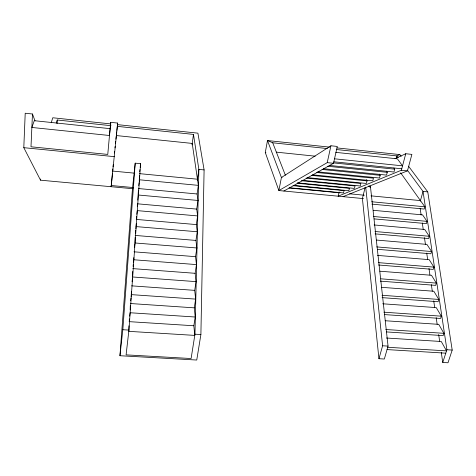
<?xml version="1.0" encoding="UTF-8"?>
<svg xmlns="http://www.w3.org/2000/svg" width="476" height="476" viewBox="0 0 476 476"><rect width="100%" height="100%" fill="white"/><g stroke="black" fill="none" stroke-linecap="round" stroke-linejoin="round"><path stroke-width="0.71" d="M139.254 181.249L139.468 175.692M137.778 200.14L138.421 189.983M137.326 206.525L137.374 203.799L196.707 209.101L197.617 215.92L196.326 224.583L197.242 231.752L195.939 240.434L196.856 247.972L195.541 256.671L196.457 264.596L195.13 273.307L196.052 281.631L194.714 290.36L195.636 299.101L194.279 307.841L195.214 317.016L193.839 325.762L194.773 335.401L128.794 331.344L128.96 325.804M135.886 228.807L136.19 223.726M117.637 126.39L193.482 134.41L198.867 169.408L194.97 334.176L191.108 358.529L126.092 354.864L128.936 330.1L140.593 163.69L135.208 163.161L132.471 188.692L119.946 355.727L196.749 360.04L200.89 334.545L204.103 169.926L197.915 133.161L117.596 124.641M135.101 237.482L134.988 242.974L196.856 247.972M133.476 262.716L133.863 257.593M132.744 271.409L132.602 276.978L196.052 281.631M131.132 296.685L131.441 291.705M130.18 309.912L130.299 305.651M133.036 188.74L40.525 180.184L23.8 147.673L25.216 113.228L32.469 114.002L35.016 120.874M32.469 114.002L30.988 146.786L107.766 154.42L110.676 122.326L117.667 123.07L111.152 186.717L112.419 173.282M40.525 180.184L40.591 178.964M57.037 123.7L57.257 120.006L111.015 125.688M110.331 127.467L110.676 122.326M119.946 355.727L122.826 329.719L135.208 163.161M112.556 171.842L112.83 168.962M113.032 166.802L113.234 164.642M114.442 153.01L114.597 151.546M114.996 147.899L115.15 146.435M115.466 143.514L115.704 141.324M115.936 139.135L116.251 136.213M116.412 134.756L116.727 131.834M116.882 130.376L117.667 123.07M139.694 171.794L139.938 169.581M140.182 167.374L140.593 163.69M138.766 185.628L139.093 182.707M136.356 218.686L136.6 216.485M136.844 214.283L137.255 210.618L197.617 215.92M135.392 233.216L135.725 230.277M134.488 247.395L134.904 243.712M133.06 266.405L133.31 264.192M132.06 281.756L132.447 278.341M130.668 300.784L130.977 298.053M129.24 320.277L129.395 318.908M129.704 316.171L130.097 312.75L195.214 317.016M192.024 144.877L193.482 134.41M197.29 180.285L198.867 169.408L204.103 169.926M196.707 209.101L197.986 200.461L197.082 193.976L198.343 185.36L192.227 143.425L116.364 135.559M363.485 198.605L278.871 190.555L265.287 152.528L267.482 140.545L329.588 147.132M327.393 148.566L272.712 142.782L267.482 140.545L281.417 177.512L278.871 190.555L327.22 162.637L330.939 145.775L337.288 146.447L333.509 163.286L283.88 191.031M339.138 191.923L338.15 196.195L401.381 170.241L407.456 170.866L411.889 154.391L405.76 153.736L394.985 158.675M365.199 187.181L362.409 198.504L378.938 358.714L384.34 359.029L388.053 346.106L370.405 186.247L368.585 186.068M366.306 179.714L367.02 180.892L366.383 183.456L307.496 177.643M370.054 187.657L370.405 186.247M379.39 174.103L380.181 175.323L379.497 178.018L317.789 171.836M386.494 171.193L387.262 172.324L386.548 175.097L323.335 168.706M396.145 158.639L396.853 155.908L399.834 154.587L401.167 156.36M393.896 168.022L394.705 169.17L393.961 172.02L329.172 165.416M401.381 170.241L405.76 153.736M56.46 122.826L57.257 120.006M420.29 201.152L423.033 191.411L407.325 170.11M378.938 358.714L382.615 345.772L365.705 187.241M400.625 172.818L424.86 206.792L424.217 209.047L371.863 204.121M373.303 210.315L422.551 214.878L427.055 221.37L426.401 223.631L374.207 218.895M374.148 224.952L424.711 229.474L429.298 236.28L428.632 238.541L375.112 233.865M376.546 240.065L426.918 244.396L431.595 251.524L430.917 253.791L377.527 249.317M51.259 122.737L52.747 117.762L110.962 123.939M377.456 255.398L429.173 259.658L433.939 267.125L433.255 269.398L378.527 265.007M379.884 271.207L431.482 275.277L436.343 283.095L435.647 285.368L380.294 281.132M381.615 287.325L433.838 291.252L438.801 299.44L438.093 301.719L382.097 297.643M382.656 303.783L436.26 307.609L441.323 316.177L440.597 318.456L384.685 314.6M385.209 320.741L438.735 324.352L443.9 333.319L443.168 335.604L386.577 331.927M442.757 362.462L446.916 349.741L423.033 191.411L427.763 191.876L452.2 350.068L447.999 362.772L442.757 362.462L441.246 352.186M330.939 145.775L281.417 177.512L282.048 177.572M343.029 196.659L407.456 170.866M122.826 329.719L128.936 330.1M194.97 334.176L200.89 334.545M382.615 345.772L388.053 346.106M446.916 349.741L452.2 350.068M387.72 347.266L446.542 350.889L441.27 341.506L386.381 338.014M387.053 349.586L445.798 353.168M129.079 321.645L193.839 325.762M385.768 329.511L443.9 333.319M130.359 303.521L194.279 307.841M131.37 294.632L195.636 299.101M383.858 312.185L441.323 316.177M131.596 285.85L194.714 290.36M381.996 295.275L438.801 299.44M132.81 268.619L195.13 273.307M133.81 259.765L196.457 264.596M380.919 278.823L436.343 283.095M133.994 251.816L195.541 256.671M135.148 235.424L195.939 240.434M378.402 262.639L433.939 267.125M136.136 226.6L197.242 231.752M376.671 246.895L431.595 251.524M136.273 219.418L196.326 224.583M374.975 231.503L429.298 236.28M138.349 195.017L197.986 200.461M373.321 216.467L427.055 221.37M111.146 185.515L133.316 187.568M138.445 188.544L197.082 193.976M139.414 179.785L198.343 185.36M371.702 201.764L424.86 206.792M297.393 182.855L354.447 188.407L355.031 185.967L301.564 180.737M297.197 183.26L349.432 188.335L348.866 190.721L293.763 185.396M293.026 185.676L344.077 190.608L343.529 192.935L289.587 187.758M112.592 171.062L134.726 173.187M139.492 173.645L197.445 179.202M288.997 187.99L339.953 192.875M349.551 193.797L364.318 195.214M370.965 195.85L420.445 200.598M23.8 147.673L114.49 156.663M306.199 178.095L360.885 183.486L360.278 185.991L301.974 180.279M322.062 169.456L380.181 175.323M316.772 172.502L373.44 178.173L372.785 180.803L312.518 174.811M311.732 175.406L367.02 180.892M333.503 162.893L394.705 169.17M327.22 162.637L333.509 163.286M327.631 166.261L387.262 172.324M276.223 152.136L315.201 156.182M334.515 158.805L402.541 165.85L397.406 158.841L335.8 152.368M333.843 161.792L401.768 168.784M336.264 149.506L396.853 155.908L398.162 157.681M336.984 147.917L399.834 154.587M265.287 152.528L265.935 152.814M408.7 166.421L427.763 191.876M272.712 142.782L285.38 175.245M420.147 208.339L421.117 214.944M422.301 223.018L423.271 229.622M424.455 237.697L425.425 244.301M426.716 253.107L427.686 259.712M428.977 268.518L429.947 275.128M431.345 284.666L432.315 291.27M433.713 300.814L434.683 307.419M436.189 317.694L437.158 324.299M438.664 334.574L439.634 341.179M110.218 128.669L109.48 135.499L31.862 127.461L34.278 120.69L110.218 128.669"/></g></svg>
